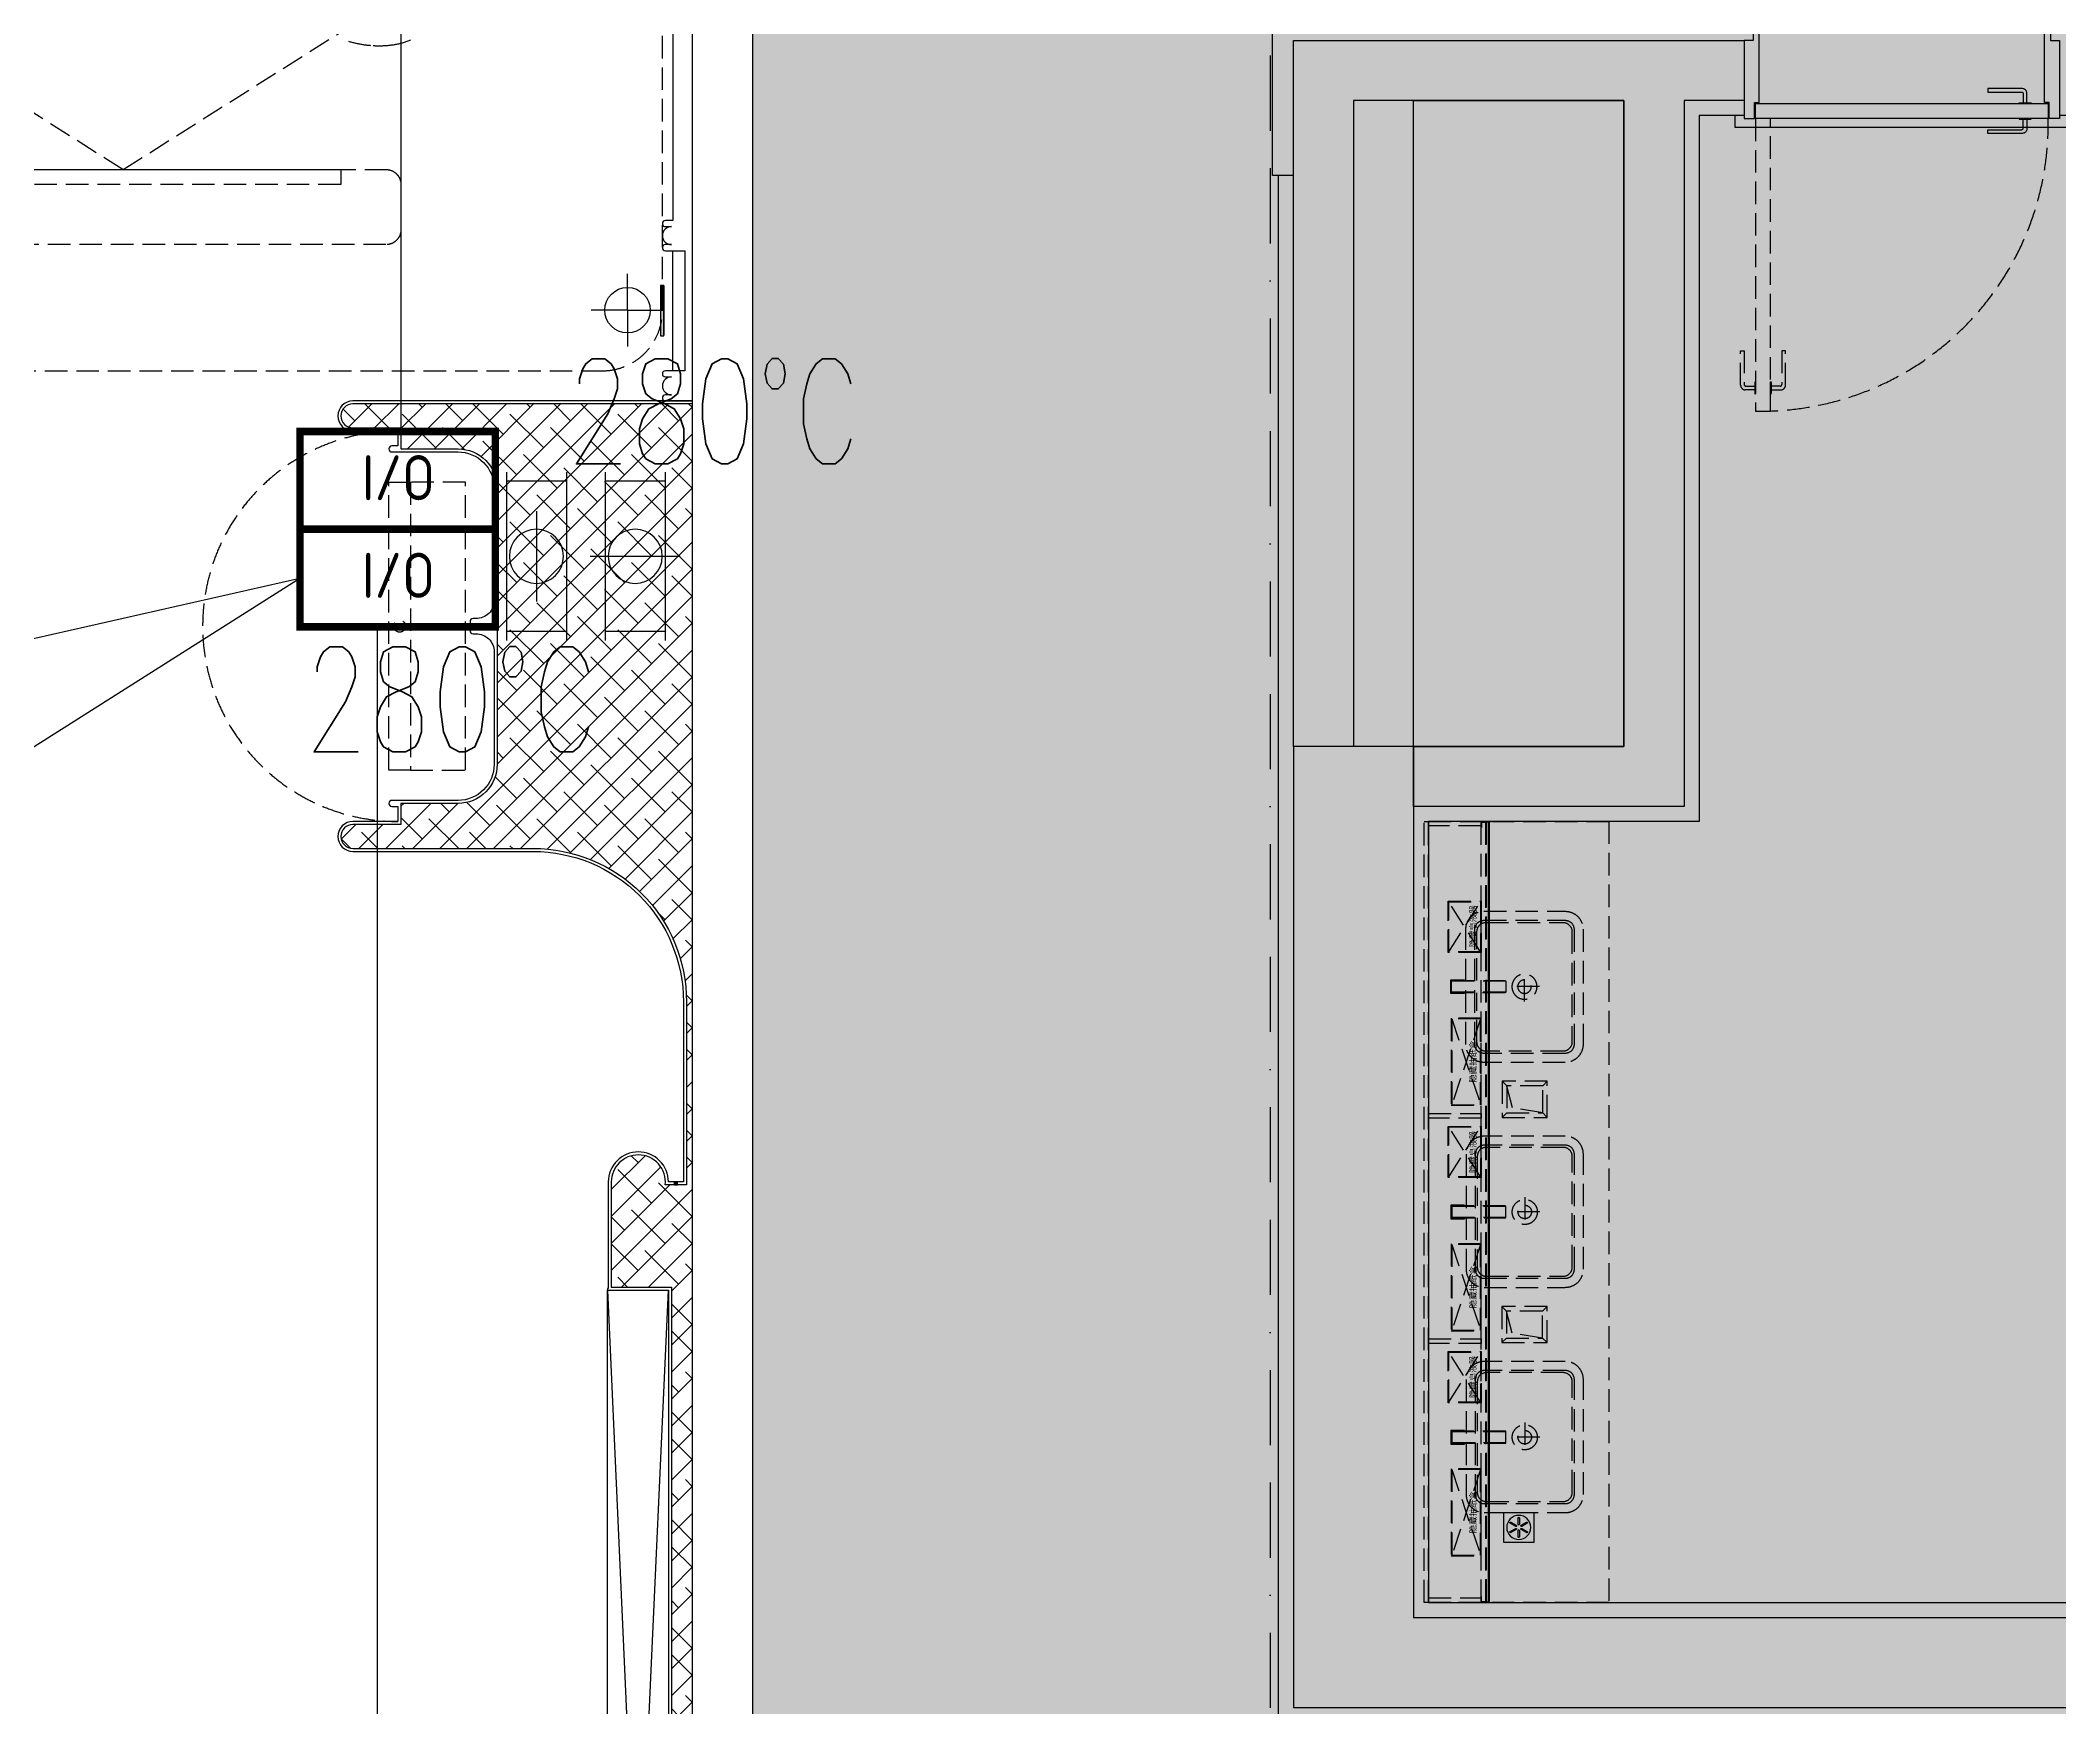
# Model space of a CAD drawing. Extents: x -284868 to 304789, y -137694 to 137894.
# Drawn here: x 198018 to 204738, y -88938 to -83388 of the extents above; entities that cross this region are included whole.
import ezdxf
from ezdxf.enums import TextEntityAlignment as Align

# ---------------------------------------------------------------- set-up
doc = ezdxf.new("R2010")
doc.units = 0
for name, pattern in [('BORDER2', [0.875, 0.25, -0.125, 0.25, -0.125, 0, -0.125]), ('CENTER', [2, 1.25, -0.25, 0.25, -0.25]), ('DASH', [0.35, 0.25, -0.1])]:
    doc.linetypes.add(name, pattern=pattern)
doc.layers.get('0').update_dxf_attribs({"linetype": 'CONTINUOUS'})
for name, color, linetype in [('0-墙', 4, 'CONTINUOUS'), ('0-建筑柱体', 251, 'CONTINUOUS'), ('0-非设计区域', 251, 'CONTINUOUS'), ('1P-WFF-墙面完成面', 200, 'CONTINUOUS'), ('E-FIRE-CIRC', 120, 'CONTINUOUS'), ('EQUIP-消防', 3, 'CONTINUOUS'), ('F-地漏', 8, 'CONTINUOUS'), ('P-完成面', 42, 'CONTINUOUS'), ('P-平面家具', 3, 'CONTINUOUS'), ('P-门扇', 6, 'CONTINUOUS'), ('WIRE-消防电源', 2, 'TG_D'), ('WIRE-照明', 130, 'CONTINUOUS'), ('WIRE-电话插孔', 120, 'BORDER2')]:
    doc.layers.add(name, color=color, linetype=linetype)
doc.layers.add('暖通-排烟-阀门-消防', color=7, linetype='CONTINUOUS', lineweight=25)
doc.styles.add('HZF', font='ROMANS2', dxfattribs={"width": 0.7, "bigfont": 'HZDF2'})
doc.styles.get("Standard").update_dxf_attribs({"font": 'GBENOR', "bigfont": 'GBCBIG'})
doc.styles.add('TG_LINETYPE', font='SIMPLEX', dxfattribs={"width": 0.8, "height": 3, "bigfont": 'HZTXT'})
doc.styles.add('微软雅黑', font='')
doc.styles.get('微软雅黑').set_extended_font_data('Microsoft YaHei')
doc.linetypes.add('TG_D', pattern='A,2,-0.3,["D",TG_LINETYPE,S=0.1,R=0,X=-0.23,Y=-0.15],0', length=2.3)

# ---------------------------------------------------------------- blocks, each defined once
blk = doc.blocks.new('sgASGHHHH')
for points in [[(-109045.8, -904074), (-109045.8, -907274), (-108645.8, -906974), (-108645.8, -904074)], [(-108645.8, -906974), (-109045.8, -907274), (-102645.8, -907274), (-102995.8, -906974)]]:
    blk.add_hatch(color=256).paths.add_polyline_path(points)
at = {"color": 4}
for p, q in [((-109045.8, -904074), (-109045.8, -907274)), ((-108645.8, -904074), (-109045.8, -904074)), ((-108645.8, -904074), (-108645.8, -906974)), ((-108645.8, -906974), (-102995.8, -906974)), ((-109045.8, -907274), (-102645.8, -907274))]:
    blk.add_line(p, q, dxfattribs=at)
blk = doc.blocks.new('执手1')
at = {"layer": 'P-门扇', "color": 251}
blk.add_lwpolyline([(49.5, 123.8), (37.5, 123.8), (37.5, 11.2, -0.414214), (32.5, 6.2), (2.5, 6.2), (2.5, -6.2), (34.5, -6.2, 0.414214), (49.5, 8.8), (49.5, 123.8)], format="xyb", dxfattribs=at)
blk.add_lwpolyline([(0, 20), (1, 20, -0.414214), (2.5, 18.5), (2.5, -18.5, -0.414214), (1, -20), (0, -20)], format="xyb", close=True, dxfattribs=at)
blk = doc.blocks.new('A$Caa840995')
at = {"layer": 'P-门扇'}
blk.add_lwpolyline([(3, -53), (3, -3), (977, -3), (977, -53)], close=True, dxfattribs=at)
at = {"layer": 'P-门扇', "color": 251, "linetype": 'DASH', "ltscale": 300}
blk.add_lwpolyline([(3, -1027), (30, -1027), (30, -1027), (53, -1027), (53, -53), (30, -53), (30, -53), (3, -53)], close=True, dxfattribs=at)
for points in [[(-46.5, -826.2), (-34.5, -826.2), (-34.5, -938.8, 0.414214), (-29.5, -943.8), (0.5, -943.8), (0.5, -956.2), (-31.5, -956.2, -0.414214), (-46.5, -941.2), (-46.5, -826.2)], [(102.5, -826.2), (90.5, -826.2), (90.5, -938.8, -0.414214), (85.5, -943.8), (55.5, -943.8), (55.5, -956.2), (87.5, -956.2, 0.414214), (102.5, -941.2), (102.5, -826.2)]]:
    blk.add_lwpolyline(points, format="xyb", dxfattribs=at)
for points in [[(3, -930), (2, -930, 0.414214), (0.5, -931.5), (0.5, -968.5, 0.414214), (2, -970), (3, -970)], [(53, -930), (54, -930, -0.414214), (55.5, -931.5), (55.5, -968.5, -0.414214), (54, -970), (53, -970)]]:
    blk.add_lwpolyline(points, format="xyb", close=True, dxfattribs=at)
blk.add_arc((21.5, -71.5), 955.7, 268.8908, 1.1092, dxfattribs=at)
at = {"layer": 'P-门扇', "color": 251, "linetype": 'DASH', "ltscale": 300, "rotation": 90.00000000000001}
blk.add_blockref('执手1', (900, -3), dxfattribs=at)
at = {"layer": 'P-门扇', "color": 251, "linetype": 'DASH', "ltscale": 300, "extrusion": (0, 0, -1), "zscale": -1, "rotation": 270}
blk.add_blockref('执手1', (-900, -53), dxfattribs=at)
blk = doc.blocks.new('A$C321B403F')
at = {"layer": 'P-平面家具', "linetype": 'DASH', "ltscale": 300}
for p, q in [((-18, -245.5), (-18, -65.5)), ((18, -245.5), (18, -65.5))]:
    blk.add_line(p, q, dxfattribs=at)
at = {"layer": 'P-平面家具', "color": 251, "linetype": 'DASH', "ltscale": 300}
for p, q in [((0, -357.6), (0, -258.4)), ((49.6, -308), (-49.6, -308))]:
    blk.add_line(p, q, dxfattribs=at)
at = {"layer": 'P-平面家具', "linetype": 'DASH', "ltscale": 300}
blk.add_lwpolyline([(20, -107.5), (22.5, -107.5), (22.5, -62.5), (-22.5, -62.5), (-22.5, -107.5), (-20, -107.5)], dxfattribs=at)
for points in [[(-18, -245.5), (18, -245.5, 0.414214), (20, -243.5), (20, -67.5, 0.414214), (18, -65.5), (-18, -65.5, 0.414214), (-20, -67.5), (-20, -243.5, 0.414214)], [(-190.9, -473), (192.1, -473, 0.414214), (222.1, -443), (222.1, -173, 0.414214), (192.1, -143), (-190.9, -143, 0.414214), (-220.9, -173), (-220.9, -443, 0.414214)]]:
    blk.add_lwpolyline(points, format="xyb", close=True, dxfattribs=at)
at = {"layer": 'P-平面家具', "color": 251, "linetype": 'DASH', "ltscale": 300}
blk.add_lwpolyline([(-190.9, -503), (192.1, -503, 0.414214), (252.1, -443), (252.1, -173, 0.414214), (192.1, -113), (-190.9, -113, 0.414214), (-250.9, -173), (-250.9, -443, 0.414214)], format="xyb", close=True, dxfattribs=at)
at = {"layer": 'P-平面家具', "linetype": 'DASH', "ltscale": 300}
blk.add_lwpolyline([(-20, -150), (-183.9, -150, 0.414214), (-213.9, -180), (-213.9, -436, 0.414214), (-183.9, -466), (185.1, -466, 0.414214), (215.1, -436), (215.1, -180, 0.414214), (185.1, -150), (20, -150)], format="xyb", dxfattribs=at)
at = {"layer": 'P-平面家具', "color": 251, "linetype": 'DASH', "ltscale": 300}
for radius in [41.8, 22.5]:
    blk.add_circle((0, -308), radius, dxfattribs=at)
blk = doc.blocks.new('A$C6B6E40B6')
at = {"color": 251, "linetype": 'DASH', "ltscale": 300}
blk.add_wipeout([(-60, 150), (60, 150), (60, 0), (-60, 0)], dxfattribs=at).dxf.layer = 'P-平面家具'
at = {"layer": 'P-平面家具', "color": 251, "linetype": 'DASH', "ltscale": 300}
for p, q in [((-45, 135), (-60, 150)), ((45, 135), (60, 150)), ((-45, 15), (-60, 0)), ((45, 15), (60, 0))]:
    blk.add_line(p, q, dxfattribs=at)
for points in [[(-60, 0), (60, 0), (60, 150), (-60, 150)], [(-45, 15), (45, 15), (45, 135), (-45, 135)]]:
    blk.add_lwpolyline(points, close=True, dxfattribs=at)
blk.add_lwpolyline([(-45, 15), (-28.4, 115.9), (45, 135)], dxfattribs=at)
blk = doc.blocks.new('皂液器')
at = {"layer": 'P-平面家具', "color": 251, "linetype": 'DASH', "ltscale": 300}
for p, q in [((83, -108), (-83, -2)), ((83, -2), (-83, -108))]:
    blk.add_line(p, q, dxfattribs=at)
for points in [[(-85, -110), (-85, 0), (85, 0), (85, -110)], [(-83, -108), (-83, -2), (83, -2), (83, -108)]]:
    blk.add_lwpolyline(points, close=True, dxfattribs=at)
blk = doc.blocks.new('手纸箱')
at = {"layer": 'P-平面家具', "color": 251, "linetype": 'DASH', "ltscale": 300}
for p, q in [((143, -98), (-143, -2)), ((143, -2), (-143, -98))]:
    blk.add_line(p, q, dxfattribs=at)
for points in [[(-145, -100), (-145, 0), (145, 0), (145, -100)], [(-143, -98), (-143, -2), (143, -2), (143, -98)]]:
    blk.add_lwpolyline(points, close=True, dxfattribs=at)
blk = doc.blocks.new('A$C10B6540A')
at = {"layer": 'P-平面家具', "color": 251, "linetype": 'DASH', "ltscale": 300}
blk.add_line((13.5, 15), (13.5, 15), dxfattribs=at)
for points in [[(2600, 15), (2600, 0), (0, 0), (0, 15)], [(862.5, 0), (877.5, 0), (877.5, -175), (862.5, -175)], [(1612.5, 0), (1627.5, 0), (1627.5, -175), (1612.5, -175)], [(2585, 0), (2600, 0), (2600, -175), (2585, -175)], [(0, 0), (15, 0), (15, -175), (0, -175)], [(2, -190), (2, -175), (2598, -175), (2598, -190)], [(2, -190), (2598, -190), (2598, -192), (2, -192)]]:
    blk.add_lwpolyline(points, close=True, dxfattribs=at)
for points in [[(20, -175), (0, -175), (0, -203), (5, -203), (5, -200), (3.8, -200), (3.8, -201.8), (1.2, -201.8), (1.2, -176.2), (20, -176.2), (20, -175)], [(3, -200), (2597, -200), (2598, -199), (2598, -192), (2, -192), (2, -199), (3, -200)], [(2580, -175), (2600, -175), (2600, -203), (2595, -203), (2595, -200), (2596.2, -200), (2596.2, -201.8), (2598.8, -201.8), (2598.8, -176.2), (2580, -176.2), (2580, -175)]]:
    blk.add_lwpolyline(points, dxfattribs=at)
at = {"layer": 'P-平面家具', "color": 251, "linetype": 'DASH', "ltscale": 300, "rotation": 180}
for p in [(750, -175), (1500, -175), (2249.1, -175)]:
    blk.add_blockref('皂液器', p, dxfattribs=at)
at = {"layer": 'P-平面家具', "color": 251, "linetype": 'DASH', "ltscale": 300, "xscale": -1, "rotation": 180}
for p in [(300, -175), (1049.1, -175), (1800, -175)]:
    blk.add_blockref('手纸箱', p, dxfattribs=at)
at = {"layer": 'P-平面家具', "color": 251, "linetype": 'DASH', "ltscale": 300, "style": '微软雅黑'}
for s, p in [('隐藏抽纸盒', (230.5, -158.2)), ('隐藏皂液器', (680.5, -158.2)), ('隐藏抽纸盒', (979.6, -158.2)), ('隐藏皂液器', (1429.6, -158.2)), ('隐藏抽纸盒', (1730.5, -158.2)), ('隐藏皂液器', (2180.5, -158.2))]:
    blk.add_text(s, height=20, dxfattribs=at).set_placement(p)
blk = doc.blocks.new('A$C3B184003')
blk.add_lwpolyline([(0, -100), (100, -100), (100, 0), (0, 0)], close=True)
at = {"color": 8}
for points in [[(42.7, -45.8), (42.7, -45.8, 0.414214), (41.9, -43), (23.7, -32.5, 0.414214), (21, -33.3), (21, -33.3, 0.414214), (21.7, -36), (39.9, -46.5, 0.414214)], [(42.7, -54.2), (42.7, -54.2, 0.414214), (39.9, -53.5), (21.7, -64, 0.414214), (21, -66.7), (21, -66.7, 0.414214), (23.7, -67.5), (41.9, -57, 0.414214)], [(50, -41.5), (50, -41.5, 0.414214), (52, -39.5), (52, -18.5, 0.414214), (50, -16.5), (50, -16.5, 0.414214), (48, -18.5), (48, -39.5, 0.414214)], [(50, -58.5), (50, -58.5, 0.414214), (48, -60.5), (48, -81.5, 0.414214), (50, -83.5), (50, -83.5, 0.414214), (52, -81.5), (52, -60.5, 0.414214)], [(57.3, -45.8), (57.3, -45.8, 0.414214), (60.1, -46.5), (78.3, -36, 0.414214), (79, -33.3), (79, -33.3, 0.414214), (76.3, -32.5), (58.1, -43, 0.414214)], [(57.3, -54.2), (57.3, -54.2, 0.414214), (58.1, -57), (76.3, -67.5, 0.414214), (79, -66.7), (79, -66.7, 0.414214), (78.3, -64), (60.1, -53.5, 0.414214)]]:
    blk.add_lwpolyline(points, format="xyb", close=True, dxfattribs=at)
blk.add_circle((50, -50), 40, dxfattribs=at)
blk = doc.blocks.new('*U406')
for points in [[(-160.4, 135), (-171.9, 135), (-171.9, 219.2), (-160.4, 219.2)], [(-160.4, 53), (-171.9, 53), (-171.9, 135), (-160.4, 135)]]:
    blk.add_hatch(color=256).paths.add_polyline_path(points)
for p, q in [((-201.7, 244.1), (-201.7, 29.1)), ((-171.9, 135), (-171.9, 217)), ((-171.9, 135), (-171.9, 53))]:
    blk.add_line(p, q)
for points in [[(-171.9, 53), (-160.4, 53), (-160.4, 219.2), (-171.9, 219.2)], [(-171.9, 53), (-171.9, 53), (-171.9, 217), (-171.9, 217)]]:
    blk.add_lwpolyline(points, close=True)
at = {"color": 250}
blk.add_wipeout([(0.7, 81.6), (3.9, 85), (7, 88.6), (9.8, 92.4), (12.3, 96.4), (14.6, 100.5), (16.6, 104.8), (18.4, 109.1), (19.9, 113.6), (21.1, 118.2), (22, 122.8), (22.6, 127.5), (23, 132.2), (23, 136.9), (22.7, 141.6), (22.2, 146.2), (21.3, 150.9), (20.2, 155.4), (18.7, 159.9), (17, 164.3), (15.1, 168.6), (12.8, 172.8), (10.3, 176.7), (7.6, 180.6), (4.6, 184.2), (1.4, 187.7), (-2, 190.9), (-5.6, 194), (-9.4, 196.8), (-13.4, 199.3), (-17.5, 201.6), (-21.8, 203.6), (-26.1, 205.4), (-30.6, 206.9), (-35.1, 208.1), (-39.8, 209), (-44.4, 209.6), (-49.1, 209.9), (-53.9, 210), (-58.6, 209.7), (-63.2, 209.2), (-67.9, 208.3), (-72.4, 207.2), (-76.9, 205.7), (-81.3, 204), (-85.6, 202), (-89.7, 199.8), (-93.7, 197.3), (-97.6, 194.6), (-101.2, 191.6), (-104.7, 188.4), (-107.9, 185), (-110.9, 181.4), (-113.7, 177.6), (-116.3, 173.6), (-118.6, 169.5), (-120.6, 165.2), (-122.4, 160.9), (-123.9, 156.4), (-125.1, 151.8), (-126, 147.2), (-126.6, 142.5), (-126.9, 137.8), (-127, 133.1), (-126.7, 128.4), (-126.1, 123.8), (-125.3, 119.1), (-124.1, 114.6), (-122.7, 110.1), (-121, 105.7), (-119, 101.4), (-116.8, 97.2), (-114.3, 93.3), (-111.6, 89.4), (-108.6, 85.8), (-105.4, 82.3), (-102, 79.1), (-98.3, 76), (-94.6, 73.2), (-90.6, 70.7), (-86.5, 68.4), (-82.2, 66.4), (-77.9, 64.6), (-73.4, 63.1), (-68.8, 61.9), (-64.2, 61), (-59.5, 60.4), (-54.8, 60.1), (-50.1, 60), (-45.4, 60.3), (-40.7, 60.8), (-36.1, 61.7), (-31.5, 62.8), (-27, 64.3), (-22.7, 66), (-18.4, 68), (-14.2, 70.2), (-10.2, 72.7), (-6.4, 75.4), (-2.8, 78.4)], dxfattribs=at)
at = {"color": 251}
for q in [(-52, 255), (-171.9, 135), (67.8, 135), (-52, 15)]:
    blk.add_line((-52, 135), q, dxfattribs=at)
blk.add_circle((-52, 135), 75)
blk = doc.blocks.new('A$Ca7fc6518')
at = {"layer": 'P-平面家具', "linetype": 'DASH', "ltscale": 300}
for points in [[(-35.6, 479.1), (35.6, 479.1), (35.6, -479.1), (-35.6, -479.1)], [(35.6, -479.1), (219.2, -479.1), (219.2, 479.1), (35.6, 479.1)]]:
    blk.add_lwpolyline(points, close=True, dxfattribs=at)
blk.add_circle((0, 0), 19.9, dxfattribs=at)
blk = doc.blocks.new('A$C05673959')
at = {"color": 6, "linetype": 'DASH', "ltscale": 80, "elevation": 0}
for points in [[(6, 41), (1, 45), (0, 39)], [(10, 25), (1, 45)], [(17, 47), (20, 52), (23, 47)], [(20, 25), (20, 52)], [(30, 25), (39, 45)], [(34, 41), (39, 45), (40, 39)]]:
    blk.add_lwpolyline(points, dxfattribs=at)
for points in [[(5, 15), (5, 0), (35, 0), (35, 15)], [(10, 15), (30, 15), (30, 25), (10, 25)]]:
    blk.add_lwpolyline(points, close=True, dxfattribs=at)
blk = doc.blocks.new('A$C91fbf63e')
at = {"color": 8}
blk.add_wipeout([(0, 0), (-50, 0), (-50, -50), (0, -50)], dxfattribs=at).dxf.layer = 'P-完成面'
at = {"layer": 'P-完成面'}
h = blk.add_hatch(dxfattribs=at)
h.set_pattern_fill('_USER', color=8, scale=3.749611, angle=225, style=0, double=1, pattern_type=0)
h.set_pattern_definition([(135, (1.25, -48.3284), (2.65138, 2.65138), []), (45, (1.25, -48.3284), (2.65138, -2.65138), [])])
h.paths.add_polyline_path([(-2, -48), (-2, -43), (-47, -43), (-47, -48)])
at = {"layer": 'P-完成面', "color": 3, "elevation": 0}
for points in [[(-3, -48), (-2, -48), (-2, -2), (-48, -2), (-48, -48), (-47, -48), (-47, -50), (-50, -50), (-50, 0), (0, 0), (0, -50), (-3, -50), (-3, -48)], [(-47, -43), (-2, -43), (-2, -48), (-47, -48), (-47, -43)]]:
    blk.add_lwpolyline(points, dxfattribs=at)
at = {"layer": 'P-完成面', "color": 8, "elevation": 0}
blk.add_lwpolyline([(-47, -50), (-3, -50)], dxfattribs=at)
at = {"layer": 'P-完成面', "color": 8}
for centre in [(-47, -43, 0), (-2, -43, 0)]:
    blk.add_arc(centre, 0.722, 234.7473, 305.2527, dxfattribs=at)
at = {"layer": 'P-完成面', "color": 8, "extrusion": (0, 0, -1), "xscale": -0.6742194917575179, "yscale": 0.6742194917575179, "zscale": -0.6742194917575179, "rotation": 180}
blk.add_blockref('A$C05673959', (12, -2, 0), dxfattribs=at)
blk = doc.blocks.new('bfrfbrf')
at = {"layer": 'P-平面家具', "color": 251, "linetype": 'DASH', "ltscale": 300}
for points in [[(519421.1, -1025567.6), (517976, -1024654.5)], [(519421.7, -1025567.6), (520866.8, -1024654.5)]]:
    blk.add_lwpolyline(points, dxfattribs=at)
at = {"layer": 'P-平面家具', "linetype": 'DASH', "ltscale": 300}
blk.add_lwpolyline([(520296.4, -1025567.6), (518546.4, -1025567.6, 0.414214), (518496.4, -1025617.6), (518496.4, -1025767.6, 0.414214), (518546.4, -1025817.6), (520296.4, -1025817.6, 0.414214), (520346.4, -1025767.6), (520346.4, -1025617.6, 0.414214)], format="xyb", close=True, dxfattribs=at)
blk.add_lwpolyline([(520146.4, -1025567.6), (518696.4, -1025567.6), (518696.4, -1025617.6), (520146.4, -1025617.6), (520146.4, -1025567.6)], dxfattribs=at)
for centre, radius, start, end in [((518566.3, -1024881.5), 275.2, 248.30441, 259.13643), ((518569.3, -1024845.5), 311.2, 259.85379, 274.98599), ((518572.5, -1024827.9), 328.4, 274.14789, 291.04455)]:
    blk.add_arc(centre, radius, start, end, dxfattribs=at)
blk = doc.blocks.new('A$Ca154d7f9')
at = {"layer": 'WIRE-电话插孔', "ltscale": 1000}
blk.add_line((-477.5, 14700), (-477.5, -8661.3), dxfattribs=at)
blk = doc.blocks.new('*U449')
for p, q in [((-100, 280), (-100, -280)), ((100, 280), (100, -280)), ((-100, 250), (100, 250)), ((150, 0), (-150, 0)), ((-100, -250), (100, -250))]:
    blk.add_line(p, q)
blk.add_circle((0, 0), 90)
blk = doc.blocks.new('*U451')
for p, q in [((-100, 280), (-100, -280)), ((100, 280), (100, -280)), ((-100, 250), (100, 250)), ((0, 150), (0, -150)), ((-100, -250), (100, -250))]:
    blk.add_line(p, q)
blk.add_circle((0, 0), 90)
blk = doc.blocks.new('A$C280647be')
at = {"layer": '暖通-排烟-阀门-消防', "xscale": -1}
for name, p in [('*U451', (-2919.2, 7882.6)), ('*U449', (-2590.5, 7882.6))]:
    blk.add_blockref(name, p, dxfattribs=at)
at = {"layer": '暖通-排烟-阀门-消防', "style": 'HZF', "width": 0.7}
for p in [(-2329.4, 8365.4), (-3202.4, 7406.6)]:
    blk.add_text('280%%dC', height=350, dxfattribs=at).set_placement(p, align=Align.MIDDLE_CENTER)
blk = doc.blocks.new('$equip$00002773')
for p, q in [((0.65, 0.65), (-0.65, 0.65)), ((-0.65, 0.65), (-0.65, 0)), ((0.65, 0), (0.65, 0.65)), ((-0.65, 0), (0.65, 0))]:
    blk.add_line(p, q)
at = {"const_width": 0.05}
blk.add_lwpolyline([(-0.65, 0.65), (-0.65, 0), (0.65, 0), (0.65, 0.65), (-0.65, 0.65), (-0.65, 0)], dxfattribs=at)
for p in [(0, 0.65), (-0.65, 0.325), (0.65, 0.325), (0, 0)]:
    blk.add_point(p)
at = {"color": 7}
blk.add_attdef('$TEXT$', text='', height=0.3, dxfattribs=at).set_placement((0.006, 0.343), align=Align.MIDDLE_CENTER)
at = {"color": 7, "flags": 1}
for tag, height, p in [('B', 0.4, (0.905, 0.246)), ('A', 0.00002, (0, 0))]:
    blk.add_attdef(tag, text='', height=height, dxfattribs=at).set_placement(p, align=Align.MIDDLE_CENTER)

msp = doc.modelspace()

# ---------------------------------------------------------------- hatches: boundary and pattern name
at = {"layer": 'P-完成面', "ltscale": 3}
h = msp.add_hatch(dxfattribs=at)
h.set_pattern_fill('ANSI38', color=250, scale=20)
h.set_pattern_definition([(45, (-222963.06, 278012.77), (-44.9012806, 44.9012806), []), (135, (-222963.06, 278012.77), (-134.703842, 44.9012806), [158.75, -95.25])])
h.paths.add_polyline_path([(200187.8, -84598.5), (199057.8, -84598.5, 1), (199057.8, -84678.5), (199217.8, -84678.5), (199217.8, -84748.5), (199407.8, -84748.5, -0.414214), (199537.8, -84878.5), (199537.8, -85798.5, -0.414214), (199407.8, -85928.5), (199217.8, -85928.5), (199217.8, -85998.5), (199057.8, -85998.5, 1), (199057.8, -86078.5), (199657.8, -86078.5, -0.414214), (200167.8, -86588.5), (200167.8, -87198.5), (200097.2, -87198.5, 0.447214), (200007.8, -87098.5, 0.414214), (199917.8, -87188.5), (199917.8, -87538.5), (200117.8, -87538.5), (200117.8, -92038.5), (199917.8, -92038.5), (199917.8, -92388.5, 0.414214), (200007.8, -92478.5, 0.447214), (200097.2, -92378.5), (200187.8, -92378.5)])

# ---------------------------------------------------------------- linework, layer by layer
at = {"color": 2, "linetype": 'CENTER', "ltscale": 0.2, "const_width": 8}
msp.add_lwpolyline([(202837.8, -85988.5), (202837.8, -88588.5)], dxfattribs=at)
at = {"layer": '0-墙', "ltscale": 3}
msp.add_lwpolyline([(200387.8, -95158.5), (200387.8, -95438.5), (200187.8, -95438.5), (200187.8, -75288.5), (200637.8, -75288.5), (200637.8, -75488.5), (200387.8, -75488.5), (200387.8, -95008.5), (200457.8, -95008.5), (200457.8, -95158.5), (200387.8, -95158.5)], dxfattribs=at)
at = {"layer": '0-墙'}
msp.add_lwpolyline([(202187.8, -85738.5), (202187.8, -83388.5), (203687.8, -83388.5), (203687.8, -83588.5), (203487.8, -83588.5), (203487.8, -85938.5), (202587.8, -85938.5), (202587.8, -85738.5), (203287.8, -85738.5), (203287.8, -83588.5), (202387.8, -83588.5), (202387.8, -85738.5), (202187.8, -85738.5)], dxfattribs=at)
at = {"layer": '0-墙', "color": 251}
msp.add_lwpolyline([(202587.8, -83588.5), (203287.8, -83588.5), (203287.8, -85738.5), (202587.8, -85738.5)], close=True, dxfattribs=at)
msp.add_solid([(202587.8, -85738.5), (202587.8, -83588.5), (202796.7, -83750.8), (203287.8, -83588.5)], dxfattribs=at)
at = {"layer": '1P-WFF-墙面完成面'}
msp.add_lwpolyline([(203687.8, -83588.5), (203687.8, -83648.5)], dxfattribs=at)
at = {"layer": 'E-FIRE-CIRC'}
for points in [[(195646.8, -92406.4), (195646.8, -87228.1), (198881.7, -85178.2)], [(195881.2, -85857.7), (198881.7, -85178.2)]]:
    msp.add_lwpolyline(points, dxfattribs=at)
at = {"layer": 'P-完成面'}
msp.add_line((200122.8, -84488.5), (200122.8, -84088.5), dxfattribs=at)
at = {"layer": 'P-完成面', "color": 6, "ltscale": 3}
for p, q in [((199904.8, -92028.5), (200107.8, -87548.5)), ((199904.8, -87548.5), (200107.8, -92028.5))]:
    msp.add_line(p, q, dxfattribs=at)
at = {"layer": 'P-完成面'}
msp.add_lwpolyline([(200122.8, -83063.5), (200122.8, -83988.5), (200097.8, -83988.5, 1), (200097.8, -84008.5), (200117.8, -84008.5, 1), (200117.8, -84068.5), (200097.8, -84068.5, 1), (200097.8, -84088.5), (200162.8, -84088.5), (200162.8, -84488.5), (200097.8, -84488.5, 1), (200097.8, -84508.5), (200117.8, -84508.5, 1), (200117.8, -84568.5), (200097.8, -84568.5, 1), (200097.8, -84588.5), (200187.8, -84588.5)], format="xyb", dxfattribs=at)
for points in [[(202187.8, -83838.5), (202117.8, -83838.5), (202117.8, -83338.5), (203717.8, -83338.5)], [(203687.8, -83388.5), (203687.8, -83648.5), (203722.8, -83648.5), (203722.8, -83595.5), (203737.8, -83595.5), (203737.8, -83328.5), (203717.8, -83328.5), (203717.8, -83388.5), (203687.8, -83388.5)], [(204737.8, -83388.5), (204737.8, -83648.5), (204702.8, -83648.5), (204702.8, -83595.5), (204687.8, -83595.5), (204687.8, -83328.5), (204707.8, -83328.5), (204707.8, -83388.5), (204737.8, -83388.5)], [(203687.8, -83588.5), (203687.8, -83638.5), (203537.8, -83638.5), (203537.8, -85988.5), (202637.8, -85988.5), (202637.8, -88588.5), (204887.8, -88588.5), (204887.8, -86988.5), (205037.8, -86988.5), (205037.8, -88588.5), (208187.8, -88588.5), (208187.8, -83638.5), (205037.8, -83638.5), (205037.8, -85238.5), (204887.8, -85238.5), (204887.8, -83638.5), (204737.8, -83638.5)], [(202137.8, -89063.5), (202137.8, -83838.5)]]:
    msp.add_lwpolyline(points, dxfattribs=at)
at = {"layer": 'P-完成面', "ltscale": 3}
msp.add_lwpolyline([(200187.8, -84588.5), (199057.8, -84588.5, 1), (199057.8, -84688.5), (199207.8, -84688.5), (199207.8, -84738.5), (199187.8, -84738.5, 0.414214), (199177.8, -84748.5), (199177.8, -84748.5, 0.414214), (199187.8, -84758.5), (199407.8, -84758.5, -0.414214), (199527.8, -84878.5), (199527.8, -85253.5, -0.414214), (199467.8, -85313.5), (199457.8, -85313.5, 0.414214), (199447.8, -85323.5), (199447.8, -85323.5, 0.414214), (199457.8, -85333.5), (199467.8, -85333.5), (199467.8, -85343.5), (199457.8, -85343.5, 0.414214), (199447.8, -85353.5), (199447.8, -85353.5, 0.414214), (199457.8, -85363.5), (199467.8, -85363.5, -0.414214), (199527.8, -85423.5), (199527.8, -85798.5, -0.414214), (199407.8, -85918.5), (199187.8, -85918.5, 0.414214), (199177.8, -85928.5), (199177.8, -85928.5, 0.414214), (199187.8, -85938.5), (199207.8, -85938.5), (199207.8, -85988.5), (199057.8, -85988.5, 1), (199057.8, -86088.5), (199657.8, -86088.5, -0.414214), (200157.8, -86588.5), (200157.8, -87188.5), (200107.8, -87188.5, 0.414214), (200007.8, -87088.5), (200007.8, -87088.5, 0.414214), (199907.8, -87188.5), (199907.8, -87543.5), (199904.8, -87543.5), (199904.8, -87548.5), (200107.8, -87548.5), (200107.8, -92028.5)], format="xyb", dxfattribs=at)
at = {"layer": 'P-完成面', "color": 251, "ltscale": 3}
msp.add_lwpolyline([(200187.8, -84598.5), (199057.8, -84598.5, 1), (199057.8, -84678.5), (199217.8, -84678.5), (199217.8, -84748.5), (199407.8, -84748.5, -0.414214), (199537.8, -84878.5), (199537.8, -85798.5, -0.414214), (199407.8, -85928.5), (199217.8, -85928.5), (199217.8, -85998.5), (199057.8, -85998.5, 1), (199057.8, -86078.5), (199657.8, -86078.5, -0.414214), (200167.8, -86588.5), (200167.8, -87198.5), (200097.2, -87198.5, 0.447214), (200007.8, -87098.5, 0.414214), (199917.8, -87188.5), (199917.8, -87538.5), (200117.8, -87538.5), (200117.8, -92038.5)], format="xyb", dxfattribs=at)
at = {"layer": 'P-完成面', "ltscale": 3}
msp.add_lwpolyline([(200187.8, -85988.5), (200187.8, -85988.5)], close=True, dxfattribs=at)
at = {"layer": 'P-完成面', "color": 6, "ltscale": 3}
msp.add_lwpolyline([(199904.8, -92028.5), (199904.8, -87548.5)], dxfattribs=at)
at = {"layer": 'P-平面家具', "linetype": 'DASH', "ltscale": 300}
msp.add_lwpolyline([(202637.8, -88588.5), (202637.8, -85988.5), (203237.8, -85988.5), (203237.8, -88588.5)], close=True, dxfattribs=at)
msp.add_arc((199207.8, -85338.5), 650, 90, 270, dxfattribs=at)
at = {"layer": 'P-门扇'}
msp.add_lwpolyline([(204767.8, -83638.5), (204767.8, -83678.5), (203657.8, -83678.5), (203657.8, -83638.5)], dxfattribs=at)
at = {"layer": 'WIRE-消防电源', "ltscale": 1000}
for points in [[(191538.1, -70222.6), (199217.8, -70222.6), (199217.8, -84678.5)], [(199138.6, -85340.7), (199138.6, -102138.5)]]:
    msp.add_lwpolyline(points, dxfattribs=at)

# ---------------------------------------------------------------- block references
at = {"layer": '0-建筑柱体'}
msp.add_blockref('sgASGHHHH', (311233.6, 818335.5), dxfattribs=at)
at = {"layer": 'EQUIP-消防', "xscale": 499.9999999999999, "yscale": 499.9999999999999, "zscale": 499.9999999999999}
for p in [(199206.7, -85015.7), (199206.7, -85340.7)]:
    msp.add_blockref('$equip$00002773', p, dxfattribs=at).add_auto_attribs({'$TEXT$': 'I/O'})
at = {"layer": 'F-地漏', "linetype": 'ByBlock', "xscale": -1, "rotation": 180}
msp.add_blockref('A$C3B184003', (202887.8, -88388.5), dxfattribs=at)
at = {"layer": 'P-完成面', "color": 1, "ltscale": 3}
msp.add_blockref('A$Ca7fc6518', (199213.4, -85338.5), dxfattribs=at)
at = {"layer": 'P-平面家具', "linetype": 'DASH', "ltscale": 300, "xscale": -1}
msp.add_blockref('bfrfbrf', (717714.2, 941749.2), dxfattribs=at)
at = {"layer": 'P-平面家具', "linetype": 'DASH', "ltscale": 300, "rotation": 90}
for name, p in [('A$C10B6540A', (202637.8, -88588.5)), ('A$C321B403F', (202649.8, -87288.5)), ('A$C321B403F', (202649.8, -88038.5))]:
    msp.add_blockref(name, p, dxfattribs=at)
at = {"layer": 'P-平面家具', "linetype": 'DASH', "ltscale": 300, "xscale": -1, "rotation": 90}
msp.add_blockref('A$C321B403F', (202648.8, -86538.5), dxfattribs=at)
at = {"layer": 'P-门扇'}
msp.add_blockref('A$Caa840995', (203722.8, -83595.5), dxfattribs=at)

# ---------------------------------------------------------------- next in the draw order: block references
at = {"rotation": 90}
for p in [(203032.8, -86913.5), (203031.8, -87663.5)]:
    msp.add_blockref('A$C6B6E40B6', p, dxfattribs=at)
at = {"layer": 'P-完成面', "ltscale": 3, "xscale": -0.2000203023842178, "yscale": 0.2000203023842178, "zscale": 0.2000203023842178, "rotation": 180}
msp.add_blockref('A$C91fbf63e', (200137.8, -87198.5), dxfattribs=at)
at = {"layer": 'P-平面家具', "linetype": 'DASH', "ltscale": 300, "xscale": 1.008957704772744, "yscale": 1.008957704772744, "zscale": 1.008957704772744, "rotation": 180.0000000000475}
msp.add_blockref('*U406', (199919.3, -84150.6), dxfattribs=at)

# ---------------------------------------------------------------- next in the draw order: hatches: boundary and pattern name
at = {"layer": '0-非设计区域', "ltscale": 3}
h = msp.add_hatch(dxfattribs=at)
h.set_pattern_fill('ANGLE', color=256, scale=100)
h.set_pattern_definition([(0, (-222963.06, 278012.8), (0, 698.5), [508, -190.5]), (90, (-222963.06, 278012.8), (-698.5, 4e-14), [508, -190.5])])
h.paths.add_polyline_path([(202687.8, -67385.8), (202687.8, -75488.5), (200387.8, -75488.5), (200387.8, -94382), (202187.8, -94382), (202187.8, -95588.5), (211787.8, -95588.5), (211787.8, -99388.5), (208237.8, -99388.5), (208237.8, -99688.5), (202187.8, -99688.5), (202187.8, -103688.5), (211187.8, -103688.5), (211187.8, -106368.5), (216487.8, -106368.5), (216487.8, -117135.8), (217337.8, -117135.8), (217337.8, -118589), (228338.2, -118589), (228338.2, -65088), (217337.8, -65088), (217337.8, -67385.8), (215837.8, -67385.8), (215837.8, -65088.5), (203337.8, -65088.5), (203337.8, -67385.8)])

# ---------------------------------------------------------------- next in the draw order: linework, layer by layer
msp.add_lwpolyline([(228338.2, -118589), (228338.2, -65088), (217337.8, -65088), (217337.8, -67385.8), (215837.8, -67385.8), (215837.8, -65088.5), (203337.8, -65088.5), (203337.8, -67385.8), (202687.8, -67385.8), (202687.8, -75488.5), (200387.8, -75488.5), (200387.8, -94382), (202187.8, -94382), (202187.8, -95588.5), (211787.8, -95588.5), (211787.8, -99388.5)], dxfattribs=at)
at = {"layer": 'P-平面家具', "color": 251, "linetype": 'DASH', "ltscale": 300}
msp.add_lwpolyline([(199887.8, -75388.5), (191207.8, -75388.5, 0.414214), (191007.8, -75588.5), (191007.8, -84288.5, 0.414214), (191207.8, -84488.5), (199887.8, -84488.5, 0.414214), (200087.8, -84288.5), (200087.8, -75588.5, 0.414214)], format="xyb", close=True, dxfattribs=at)

# ---------------------------------------------------------------- next in the draw order: block references
at = {"layer": 'E-FIRE-CIRC'}
msp.add_blockref('A$C280647be', (202587.8, -92988.5), dxfattribs=at)
at = {"layer": 'WIRE-照明'}
msp.add_blockref('A$Ca154d7f9', (202587.8, -92888.5), dxfattribs=at)

doc.saveas('drawing.dxf')
